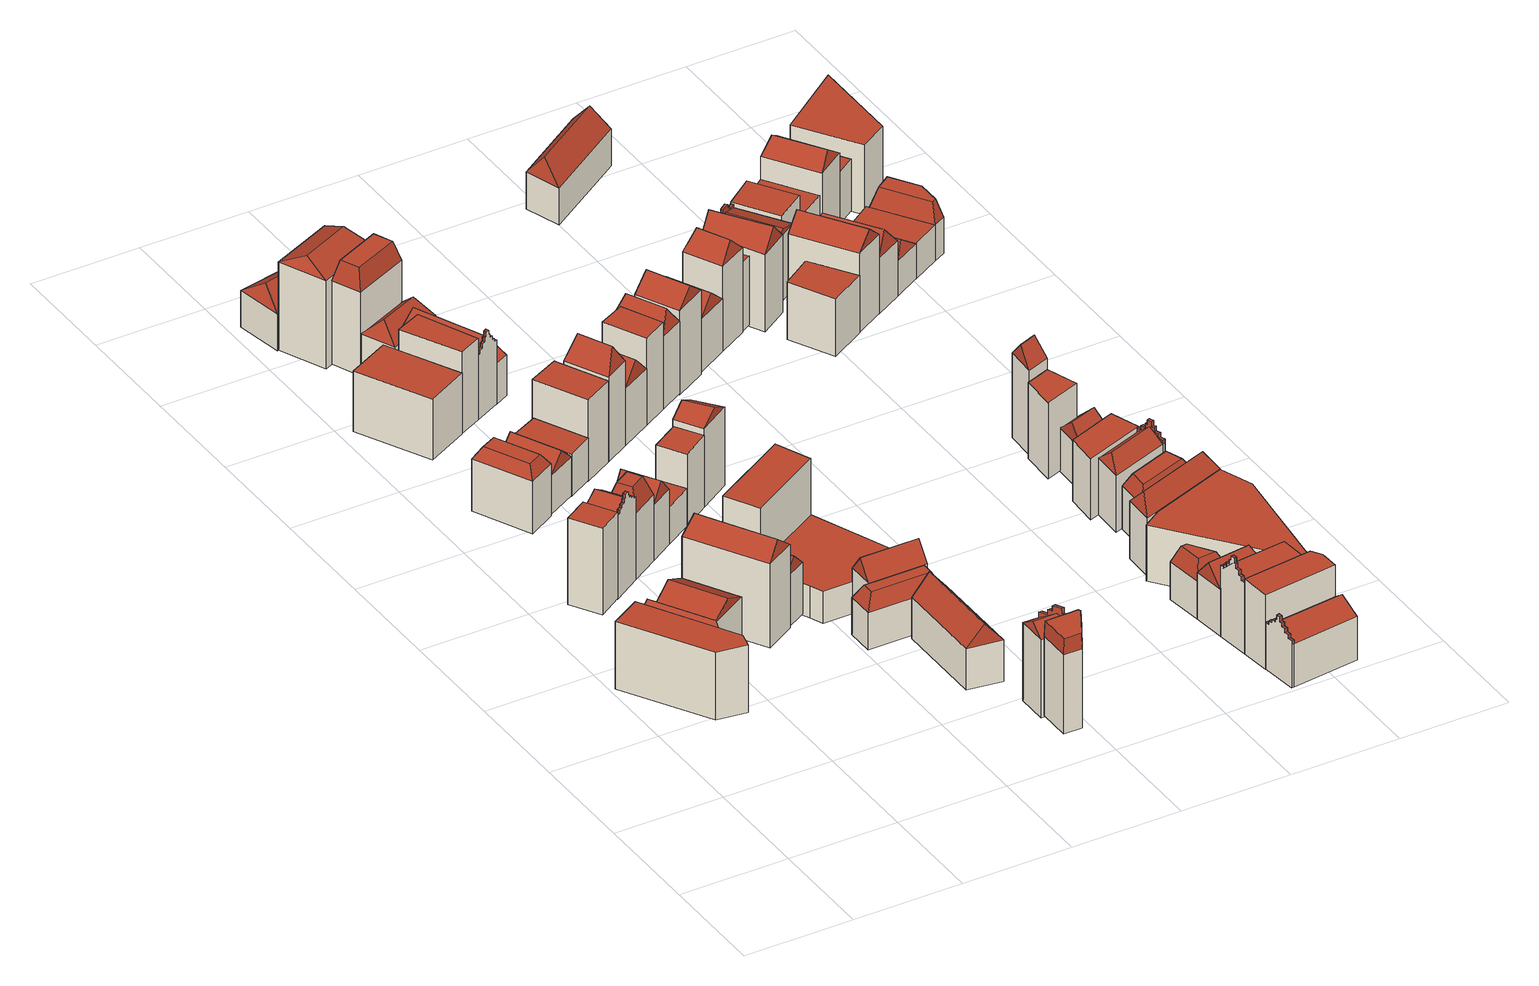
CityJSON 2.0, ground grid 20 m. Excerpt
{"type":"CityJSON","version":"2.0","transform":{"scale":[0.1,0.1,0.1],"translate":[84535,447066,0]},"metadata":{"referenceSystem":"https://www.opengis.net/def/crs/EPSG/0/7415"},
"CityObjects":{
"building1":{"type":"Building","geometry":[{"type":"Solid","lod":"2","boundaries":[[[[0,1,2,3,4]],[[5,6,7,8,9]],[[2,1,9,8]],[[4,3,7,6]],[[1,0,5,9]],[[3,2,8,7]],[[0,4,6,5]]]],"semantics":{"surfaces":[{"type":"GroundSurface"},{"type":"RoofSurface"},{"type":"WallSurface"}],"values":[[0,1,2,2,2,2,2]]}}]},
"building2":{"type":"Building","geometry":[{"type":"Solid","lod":"2","boundaries":[[[[10,11,12,13]],[[13,12,14,15]],[[11,10,16,17]],[[12,11,17,14]],[[10,13,15,16]],[[16,15,18,19]],[[15,14,18]],[[14,17,19,18]],[[17,16,19]]]],"semantics":{"surfaces":[{"type":"GroundSurface"},{"type":"WallSurface"},{"type":"RoofSurface"}],"values":[[0,1,1,1,1,2,2,2,2]]}}]},
"building3":{"type":"Building","geometry":[{"type":"Solid","lod":"2","boundaries":[[[[20,21,22,23]],[[24,25,26,27]],[[22,21,27,26]],[[20,23,25,24]],[[23,22,26,25]],[[21,20,24,27]]]],"semantics":{"surfaces":[{"type":"GroundSurface"},{"type":"RoofSurface"},{"type":"WallSurface"}],"values":[[0,1,2,2,2,2]]}}]},
"building4":{"type":"Building","geometry":[{"type":"Solid","lod":"2","boundaries":[[[[28,29,30,31]],[[30,29,32,33]],[[28,31,34,35]],[[31,30,33,34]],[[29,28,35,32]],[[35,34,36,37]],[[34,33,36]],[[33,32,37,36]],[[32,35,37]]]],"semantics":{"surfaces":[{"type":"GroundSurface"},{"type":"WallSurface"},{"type":"RoofSurface"}],"values":[[0,1,1,1,1,2,2,2,2]]}}]},
"building5":{"type":"Building","geometry":[{"type":"Solid","lod":"2","boundaries":[[[[38,39,40,41]],[[40,39,42,43]],[[38,41,44,45]],[[39,38,45,42]],[[45,44,46,47]],[[43,42,47,46]],[[42,45,47]],[[46,44,48,49,50,51,52,53,54,55,56,57,58,59,60,61,62,63,64,65,43]],[[66,67,68,69,70,71,72,73,74,75,76,77,78,79,80,81,82,83,84,85,86,87]],[[53,52,80,79]],[[61,60,72,71]],[[54,53,79,78]],[[62,61,71,70]],[[40,43,66,87]],[[55,54,78,77]],[[41,40,87,86]],[[48,44,85,84]],[[63,62,70,69]],[[44,41,86,85]],[[56,55,77,76]],[[49,48,84,83]],[[64,63,69,68]],[[57,56,76,75]],[[50,49,83,82]],[[65,64,68,67]],[[58,57,75,74]],[[51,50,82,81]],[[43,65,67,66]],[[59,58,74,73]],[[52,51,81,80]],[[60,59,73,72]]]],"semantics":{"surfaces":[{"type":"GroundSurface"},{"type":"WallSurface"},{"type":"RoofSurface"}],"values":[[0,1,1,1,2,2,2,2,1,2,2,2,2,1,2,0,2,2,1,2,2,2,2,2,2,2,2,2,2,2,2]]}}]},
"building6":{"type":"Building","geometry":[{"type":"Solid","lod":"2","boundaries":[[[[88,89,90,91]],[[90,89,92,93]],[[88,91,94,95]],[[91,90,93,94]],[[89,88,95,92]],[[92,95,96,97]],[[95,94,98,96]],[[94,93,99,98]],[[93,92,97,99]],[[96,98,99,97]]]],"semantics":{"surfaces":[{"type":"GroundSurface"},{"type":"WallSurface"},{"type":"RoofSurface"}],"values":[[0,1,1,1,1,2,2,2,2,2]]}}]},
"building7":{"type":"Building","geometry":[{"type":"Solid","lod":"2","boundaries":[[[[100,101,102,103]],[[103,102,104,105]],[[101,100,106,107]],[[102,101,107,104]],[[100,103,105,106]],[[106,105,108,109]],[[105,104,108]],[[104,107,109,108]],[[107,106,109]]]],"semantics":{"surfaces":[{"type":"GroundSurface"},{"type":"WallSurface"},{"type":"RoofSurface"}],"values":[[0,1,1,1,1,2,2,2,2]]}}]},
"building8":{"type":"Building","geometry":[{"type":"Solid","lod":"2","boundaries":[[[[110,111,112,87]],[[112,111,113,114]],[[110,87,115,116]],[[87,112,114,115]],[[111,110,116,113]],[[113,116,117,118]],[[116,115,119,117]],[[115,114,120,119]],[[114,113,118,120]],[[117,119,120,118]]]],"semantics":{"surfaces":[{"type":"GroundSurface"},{"type":"WallSurface"},{"type":"RoofSurface"}],"values":[[0,1,1,1,1,2,2,2,2,2]]}}]},
"building9":{"type":"Building","geometry":[{"type":"Solid","lod":"2","boundaries":[[[[121,122,123,124]],[[125,126,127,128]],[[123,122,128,127]],[[121,124,126,125]],[[124,123,127,126]],[[122,121,125,128]]]],"semantics":{"surfaces":[{"type":"GroundSurface"},{"type":"RoofSurface"},{"type":"WallSurface"}],"values":[[0,1,2,2,2,2]]}}]},
"building10":{"type":"Building","geometry":[{"type":"Solid","lod":"2","boundaries":[[[[129,130,131,132]],[[131,130,133,134]],[[129,132,135,136]],[[132,131,134,135]],[[130,129,136,133]],[[136,135,137,138]],[[135,134,137]],[[134,133,138,137]],[[133,136,138]]]],"semantics":{"surfaces":[{"type":"GroundSurface"},{"type":"WallSurface"},{"type":"RoofSurface"}],"values":[[0,1,1,1,1,2,2,2,2]]}}]},
"building11":{"type":"Building","geometry":[{"type":"Solid","lod":"2","boundaries":[[[[139,140,141,142]],[[141,140,143,144]],[[139,142,145,146]],[[142,141,144,145]],[[140,139,146,143]],[[146,145,147,148]],[[145,144,147]],[[144,143,148,147]],[[143,146,148]]]],"semantics":{"surfaces":[{"type":"GroundSurface"},{"type":"WallSurface"},{"type":"RoofSurface"}],"values":[[0,1,1,1,1,2,2,2,2]]}}]},
"building12":{"type":"Building","geometry":[{"type":"Solid","lod":"2","boundaries":[[[[149,150,151,112]],[[151,150,152,153]],[[149,112,154,155]],[[112,151,153,154]],[[150,149,155,152]],[[155,154,156,157]],[[154,153,156]],[[153,152,157,156]],[[152,155,157]]]],"semantics":{"surfaces":[{"type":"GroundSurface"},{"type":"WallSurface"},{"type":"RoofSurface"}],"values":[[0,1,1,1,1,2,2,2,2]]}}]},
"building13":{"type":"Building","geometry":[{"type":"Solid","lod":"2","boundaries":[[[[158,159,160,161]],[[162,163,164,165]],[[160,159,165,164]],[[158,161,163,162]],[[161,160,164,163]],[[159,158,162,165]]]],"semantics":{"surfaces":[{"type":"GroundSurface"},{"type":"RoofSurface"},{"type":"WallSurface"}],"values":[[0,1,2,2,2,2]]}}]},
"building14":{"type":"Building","geometry":[{"type":"Solid","lod":"2","boundaries":[[[[166,167,168,151]],[[169,170,171,172]],[[168,167,172,171]],[[166,151,170,169]],[[151,168,171,170]],[[167,166,169,172]]]],"semantics":{"surfaces":[{"type":"GroundSurface"},{"type":"RoofSurface"},{"type":"WallSurface"}],"values":[[0,1,2,2,2,2]]}}]},
"building15":{"type":"Building","geometry":[{"type":"Solid","lod":"2","boundaries":[[[[173,174,175,176]],[[177,178,179,180]],[[175,174,180,179]],[[173,176,178,177]],[[176,175,179,178]],[[174,173,177,180]]]],"semantics":{"surfaces":[{"type":"GroundSurface"},{"type":"RoofSurface"},{"type":"WallSurface"}],"values":[[0,1,2,2,2,2]]}}]},
"building16":{"type":"Building","geometry":[{"type":"Solid","lod":"2","boundaries":[[[[181,182,183,184]],[[183,182,185,186]],[[181,184,187,188]],[[184,183,186,187]],[[188,187,189,190]],[[187,186,189]],[[186,185,190,189]],[[190,185,191,192,193,194,195,196,197,198,199,200,201,202,203,204,188]],[[205,206,207,208,209,210,211,212,213,214,215,216,217,218,219,220,221,222]],[[196,195,215,214]],[[182,181,222,221]],[[204,203,207,206]],[[185,182,221,220]],[[197,196,214,213]],[[188,204,206,205]],[[198,197,213,212]],[[191,185,220,219]],[[199,198,212,211]],[[192,191,219,218]],[[181,188,205,222]],[[200,199,211,210]],[[193,192,218,217]],[[201,200,210,209]],[[194,193,217,216]],[[202,201,209,208]],[[195,194,216,215]],[[203,202,208,207]]]],"semantics":{"surfaces":[{"type":"GroundSurface"},{"type":"WallSurface"},{"type":"RoofSurface"}],"values":[[0,1,1,1,2,2,2,2,1,2,0,2,1,2,2,2,2,2,2,1,2,2,2,2,2,2,2]]}}]},
"building17":{"type":"Building","geometry":[{"type":"Solid","lod":"2","boundaries":[[[[223,224,225,226]],[[225,224,227,228]],[[223,226,229,230]],[[226,225,228,229]],[[224,223,230,227]],[[230,229,231,232]],[[229,228,231]],[[228,227,232,231]],[[227,230,232]]]],"semantics":{"surfaces":[{"type":"GroundSurface"},{"type":"WallSurface"},{"type":"RoofSurface"}],"values":[[0,1,1,1,1,2,2,2,2]]}}]},
"building18":{"type":"Building","geometry":[{"type":"Solid","lod":"2","boundaries":[[[[233,234,235,236]],[[237,238,239,240]],[[235,234,240,239]],[[233,236,238,237]],[[236,235,239,238]],[[234,233,237,240]]]],"semantics":{"surfaces":[{"type":"GroundSurface"},{"type":"RoofSurface"},{"type":"WallSurface"}],"values":[[0,1,2,2,2,2]]}}]},
"building19":{"type":"Building","geometry":[{"type":"Solid","lod":"2","boundaries":[[[[241,242,243,244]],[[245,246,247,248]],[[243,242,248,247]],[[241,244,246,245]],[[244,243,247,246]],[[242,241,245,248]]]],"semantics":{"surfaces":[{"type":"GroundSurface"},{"type":"RoofSurface"},{"type":"WallSurface"}],"values":[[0,1,2,2,2,2]]}}]},
"building20":{"type":"Building","geometry":[{"type":"Solid","lod":"2","boundaries":[[[[249,250,251,252]],[[251,250,253,254]],[[249,252,255,256]],[[250,249,256,253]],[[256,255,257,258]],[[254,253,258,257]],[[253,256,258]],[[257,255,259,260,261,262,263,264,265,266,267,268,269,270,271,272,273,274,275,276,254]],[[277,278,279,280,281,282,283,284,285,286,287,288,289,290,291,292,293,294,295,296,173,297]],[[264,263,291,290]],[[272,271,283,282]],[[265,264,290,289]],[[273,272,282,281]],[[251,254,277,297]],[[266,265,289,288]],[[252,251,297,173]],[[259,255,296,295]],[[274,273,281,280]],[[255,252,173,296]],[[267,266,288,287]],[[260,259,295,294]],[[275,274,280,279]],[[268,267,287,286]],[[261,260,294,293]],[[276,275,279,278]],[[269,268,286,285]],[[262,261,293,292]],[[254,276,278,277]],[[270,269,285,284]],[[263,262,292,291]],[[271,270,284,283]]]],"semantics":{"surfaces":[{"type":"GroundSurface"},{"type":"WallSurface"},{"type":"RoofSurface"}],"values":[[0,1,1,1,2,2,2,2,1,2,2,2,2,1,2,0,2,2,1,2,2,2,2,2,2,2,2,2,2,2,2]]}}]},
"building21":{"type":"Building","geometry":[{"type":"Solid","lod":"2","boundaries":[[[[298,299,300,301,302]],[[300,299,303,304]],[[302,301,305,306]],[[299,298,307,303]],[[301,300,304,305]],[[298,302,306,307]],[[303,307,308,309]],[[307,306,310,308]],[[306,305,311,310]],[[305,304,312,311]],[[304,303,309,312]],[[308,310,311,312,309]]]],"semantics":{"surfaces":[{"type":"GroundSurface"},{"type":"WallSurface"},{"type":"RoofSurface"}],"values":[[0,1,1,1,1,1,2,2,2,2,2,2]]}}]},
"building22":{"type":"Building","geometry":[{"type":"Solid","lod":"2","boundaries":[[[[313,314,315,316]],[[315,314,317,318]],[[313,316,319,320]],[[316,315,318,319]],[[314,313,320,317]],[[317,320,321,322]],[[320,319,323,321]],[[319,318,324,323]],[[318,317,322,324]],[[321,323,324,322]]]],"semantics":{"surfaces":[{"type":"GroundSurface"},{"type":"WallSurface"},{"type":"RoofSurface"}],"values":[[0,1,1,1,1,2,2,2,2,2]]}}]},
"building23":{"type":"Building","geometry":[{"type":"Solid","lod":"2","boundaries":[[[[325,326,327,328]],[[327,326,329,330]],[[325,328,331,332]],[[328,327,330,331]],[[326,325,332,329]],[[332,331,333]],[[331,330,334,333]],[[330,329,334]],[[329,332,333,334]]]],"semantics":{"surfaces":[{"type":"GroundSurface"},{"type":"WallSurface"},{"type":"RoofSurface"}],"values":[[0,1,1,1,1,2,2,2,2]]}}]},
"building24":{"type":"Building","geometry":[{"type":"Solid","lod":"2","boundaries":[[[[335,336,337,338]],[[337,336,339,340]],[[335,338,341,342]],[[338,337,340,341]],[[336,335,342,339]],[[339,342,343,344]],[[342,341,345,343]],[[341,340,346,345]],[[340,339,344,346]],[[343,345,346,344]]]],"semantics":{"surfaces":[{"type":"GroundSurface"},{"type":"WallSurface"},{"type":"RoofSurface"}],"values":[[0,1,1,1,1,2,2,2,2,2]]}}]},
"building25":{"type":"Building","geometry":[{"type":"Solid","lod":"2","boundaries":[[[[347,348,349,350]],[[351,352,353,354]],[[349,348,354,353]],[[347,350,352,351]],[[350,349,353,352]],[[348,347,351,354]]]],"semantics":{"surfaces":[{"type":"GroundSurface"},{"type":"RoofSurface"},{"type":"WallSurface"}],"values":[[0,1,2,2,2,2]]}}]},
"building26":{"type":"Building","geometry":[{"type":"Solid","lod":"2","boundaries":[[[[355,356,357,358]],[[357,356,359,360]],[[355,358,361,362]],[[358,357,360,361]],[[356,355,362,359]],[[362,361,363,364]],[[361,360,363]],[[360,359,364,363]],[[359,362,364]]]],"semantics":{"surfaces":[{"type":"GroundSurface"},{"type":"WallSurface"},{"type":"RoofSurface"}],"values":[[0,1,1,1,1,2,2,2,2]]}}]},
"building27":{"type":"Building","geometry":[{"type":"Solid","lod":"2","boundaries":[[[[365,366,367,368]],[[367,366,369,370]],[[365,368,371,372]],[[366,365,372,369]],[[372,371,373,374]],[[370,369,374,373]],[[369,372,374]],[[373,371,375,376,377,378,379,380,381,382,383,384,370]],[[385,386,387,388,389,390,391,392,393,394,395,396,397,398]],[[380,379,391,390]],[[381,380,390,389]],[[367,370,385,398]],[[382,381,389,388]],[[368,367,398,397]],[[375,371,396,395]],[[371,368,397,396]],[[383,382,388,387]],[[376,375,395,394]],[[384,383,387,386]],[[377,376,394,393]],[[370,384,386,385]],[[378,377,393,392]],[[379,378,392,391]]]],"semantics":{"surfaces":[{"type":"GroundSurface"},{"type":"WallSurface"},{"type":"RoofSurface"}],"values":[[0,1,1,1,2,2,2,2,1,2,2,1,2,0,2,1,2,2,2,2,2,2,2]]}}]},
"building28":{"type":"Building","geometry":[{"type":"Solid","lod":"2","boundaries":[[[[399,400,401,402,403,404]],[[405,406,407,408,409,410]],[[401,400,410,409]],[[403,402,408,407]],[[399,404,406,405]],[[402,401,409,408]],[[404,403,407,406]],[[400,399,405,410]]]],"semantics":{"surfaces":[{"type":"GroundSurface"},{"type":"RoofSurface"},{"type":"WallSurface"}],"values":[[0,1,2,2,2,2,2,2]]}}]},
"building29":{"type":"Building","geometry":[{"type":"Solid","lod":"2","boundaries":[[[[411,412,401,413]],[[413,401,414,415]],[[412,411,416,417]],[[401,412,417,414]],[[411,413,415,416]],[[416,415,418,419]],[[415,414,418]],[[414,417,419,418]],[[417,416,419]]]],"semantics":{"surfaces":[{"type":"GroundSurface"},{"type":"WallSurface"},{"type":"RoofSurface"}],"values":[[0,1,1,1,1,2,2,2,2]]}}]},
"building30":{"type":"Building","geometry":[{"type":"Solid","lod":"2","boundaries":[[[[420,421,422,423,424]],[[425,426,427,428,429]],[[423,422,428,427]],[[420,424,426,425]],[[422,421,429,428]],[[424,423,427,426]],[[421,420,425,429]]]],"semantics":{"surfaces":[{"type":"GroundSurface"},{"type":"RoofSurface"},{"type":"WallSurface"}],"values":[[0,1,2,2,2,2,2]]}}]},
"building31":{"type":"Building","geometry":[{"type":"Solid","lod":"2","boundaries":[[[[430,431,432,243]],[[432,431,433,434]],[[430,243,435,436]],[[243,432,434,435]],[[431,430,436,433]],[[436,435,437,438]],[[435,434,437]],[[434,433,438,437]],[[433,436,438]]]],"semantics":{"surfaces":[{"type":"GroundSurface"},{"type":"WallSurface"},{"type":"RoofSurface"}],"values":[[0,1,1,1,1,2,2,2,2]]}}]},
"building32":{"type":"Building","geometry":[{"type":"Solid","lod":"2","boundaries":[[[[349,439,440,441]],[[440,439,442,443]],[[349,441,444,445]],[[441,440,443,444]],[[439,349,445,442]],[[445,444,446]],[[444,443,447,446]],[[443,442,447]],[[442,445,446,447]]]],"semantics":{"surfaces":[{"type":"GroundSurface"},{"type":"WallSurface"},{"type":"RoofSurface"}],"values":[[0,1,1,1,1,2,2,2,2]]}}]},
"building33":{"type":"Building","geometry":[{"type":"Solid","lod":"2","boundaries":[[[[448,449,450,432]],[[450,449,451,452]],[[448,432,453,454]],[[432,450,452,453]],[[449,448,454,451]],[[454,453,455,456]],[[453,452,455]],[[452,451,456,455]],[[451,454,456]]]],"semantics":{"surfaces":[{"type":"GroundSurface"},{"type":"WallSurface"},{"type":"RoofSurface"}],"values":[[0,1,1,1,1,2,2,2,2]]}}]},
"building34":{"type":"Building","geometry":[{"type":"Solid","lod":"2","boundaries":[[[[457,458,459,450]],[[460,461,462,463]],[[459,458,463,462]],[[457,450,461,460]],[[450,459,462,461]],[[458,457,460,463]]]],"semantics":{"surfaces":[{"type":"GroundSurface"},{"type":"RoofSurface"},{"type":"WallSurface"}],"values":[[0,1,2,2,2,2]]}}]},
"building35":{"type":"Building","geometry":[{"type":"Solid","lod":"2","boundaries":[[[[464,465,466,459]],[[466,465,467,468]],[[464,459,469,470]],[[459,466,468,469]],[[465,464,470,467]],[[470,469,471,472]],[[469,468,471]],[[468,467,472,471]],[[467,470,472]]]],"semantics":{"surfaces":[{"type":"GroundSurface"},{"type":"WallSurface"},{"type":"RoofSurface"}],"values":[[0,1,1,1,1,2,2,2,2]]}}]},
"building36":{"type":"Building","geometry":[{"type":"Solid","lod":"2","boundaries":[[[[473,474,475,476]],[[475,474,477,478]],[[473,476,479,480]],[[476,475,478,479]],[[474,473,480,477]],[[480,479,481,482]],[[479,478,481]],[[478,477,482,481]],[[477,480,482]]]],"semantics":{"surfaces":[{"type":"GroundSurface"},{"type":"WallSurface"},{"type":"RoofSurface"}],"values":[[0,1,1,1,1,2,2,2,2]]}}]},
"building37":{"type":"Building","geometry":[{"type":"Solid","lod":"2","boundaries":[[[[483,484,485,486]],[[485,484,487,488]],[[483,486,489,490]],[[486,485,488,489]],[[484,483,490,487]],[[490,489,491,492]],[[489,488,491]],[[488,487,492,491]],[[487,490,492]]]],"semantics":{"surfaces":[{"type":"GroundSurface"},{"type":"WallSurface"},{"type":"RoofSurface"}],"values":[[0,1,1,1,1,2,2,2,2]]}}]},
"building38":{"type":"Building","geometry":[{"type":"Solid","lod":"2","boundaries":[[[[493,494,495,496]],[[495,494,497,498]],[[493,496,499,500]],[[496,495,498,499]],[[500,499,501,502]],[[499,498,501]],[[498,497,502,501]],[[502,497,503,504,505,506,507,508,509,510,511,512,513,514,515,516,517,518,519,520,500]],[[521,522,523,524,525,526,527,528,529,530,531,532,533,534,535,536,537,538,539,540,541,542]],[[508,507,535,534]],[[494,493,542,541]],[[516,515,527,526]],[[497,494,541,540]],[[509,508,534,533]],[[517,516,526,525]],[[510,509,533,532]],[[503,497,540,539]],[[518,517,525,524]],[[511,510,532,531]],[[504,503,539,538]],[[519,518,524,523]],[[493,500,521,542]],[[512,511,531,530]],[[505,504,538,537]],[[520,519,523,522]],[[513,512,530,529]],[[506,505,537,536]],[[500,520,522,521]],[[514,513,529,528]],[[507,506,536,535]],[[515,514,528,527]]]],"semantics":{"surfaces":[{"type":"GroundSurface"},{"type":"WallSurface"},{"type":"RoofSurface"}],"values":[[0,1,1,1,2,2,2,2,1,2,0,2,1,2,2,2,2,2,2,2,2,1,2,2,2,2,2,2,2,2,2]]}}]},
"building39":{"type":"Building","geometry":[{"type":"Solid","lod":"2","boundaries":[[[[543,544,545,546]],[[545,544,547,548]],[[543,546,549,550]],[[546,545,548,549]],[[544,543,550,547]],[[547,550,551,552]],[[550,549,553,551]],[[549,548,554,553]],[[548,547,552,554]],[[551,553,554,552]]]],"semantics":{"surfaces":[{"type":"GroundSurface"},{"type":"WallSurface"},{"type":"RoofSurface"}],"values":[[0,1,1,1,1,2,2,2,2,2]]}}]},
"building40":{"type":"Building","geometry":[{"type":"Solid","lod":"2","boundaries":[[[[555,556,557,558,559]],[[560,561,562,563,564]],[[558,557,563,562]],[[555,559,561,560]],[[557,556,564,563]],[[559,558,562,561]],[[556,555,560,564]]]],"semantics":{"surfaces":[{"type":"GroundSurface"},{"type":"RoofSurface"},{"type":"WallSurface"}],"values":[[0,1,2,2,2,2,2]]}}]},
"building41":{"type":"Building","geometry":[{"type":"Solid","lod":"2","boundaries":[[[[565,543,566,567]],[[566,543,568,569]],[[565,567,570,571]],[[567,566,569,570]],[[543,565,571,568]],[[571,570,572,573]],[[570,569,572]],[[569,568,573,572]],[[568,571,573]]]],"semantics":{"surfaces":[{"type":"GroundSurface"},{"type":"WallSurface"},{"type":"RoofSurface"}],"values":[[0,1,1,1,1,2,2,2,2]]}}]},
"building42":{"type":"Building","geometry":[{"type":"Solid","lod":"2","boundaries":[[[[574,575,576,577]],[[576,575,578,579]],[[574,577,580,581]],[[577,576,579,580]],[[581,580,582,583]],[[580,579,582]],[[579,578,583,582]],[[583,578,584,585,586,587,588,589,590,591,592,593,594,595,596,597,598,599,600,601,581]],[[602,603,604,605,606,607,608,609,610,611,612,613,614,615,616,617,618,619,620,621,565,556]],[[589,588,616,615]],[[575,574,556,565]],[[597,596,608,607]],[[578,575,565,621]],[[590,589,615,614]],[[598,597,607,606]],[[591,590,614,613]],[[584,578,621,620]],[[599,598,606,605]],[[592,591,613,612]],[[585,584,620,619]],[[600,599,605,604]],[[574,581,602,556]],[[593,592,612,611]],[[586,585,619,618]],[[601,600,604,603]],[[594,593,611,610]],[[587,586,618,617]],[[581,601,603,602]],[[595,594,610,609]],[[588,587,617,616]],[[596,595,609,608]]]],"semantics":{"surfaces":[{"type":"GroundSurface"},{"type":"WallSurface"},{"type":"RoofSurface"}],"values":[[0,1,1,1,2,2,2,2,1,2,0,2,1,2,2,2,2,2,2,2,2,1,2,2,2,2,2,2,2,2,2]]}}]},
"building43":{"type":"Building","geometry":[{"type":"Solid","lod":"2","boundaries":[[[[622,623,624,485]],[[624,623,625,626]],[[622,485,627,628]],[[485,624,626,627]],[[623,622,628,625]],[[628,627,629,630]],[[627,626,629]],[[626,625,630,629]],[[625,628,630]]]],"semantics":{"surfaces":[{"type":"GroundSurface"},{"type":"WallSurface"},{"type":"RoofSurface"}],"values":[[0,1,1,1,1,2,2,2,2]]}}]},
"building44":{"type":"Building","geometry":[{"type":"Solid","lod":"2","boundaries":[[[[631,632,633,634,635]],[[636,637,638,639,640]],[[634,633,639,638]],[[631,635,637,636]],[[633,632,640,639]],[[635,634,638,637]],[[632,631,636,640]]]],"semantics":{"surfaces":[{"type":"GroundSurface"},{"type":"RoofSurface"},{"type":"WallSurface"}],"values":[[0,1,2,2,2,2,2]]}}]},
"building45":{"type":"Building","geometry":[{"type":"Solid","lod":"2","boundaries":[[[[641,642,643,644]],[[645,646,647,648]],[[643,642,648,647]],[[641,644,646,645]],[[644,643,647,646]],[[642,641,645,648]]]],"semantics":{"surfaces":[{"type":"GroundSurface"},{"type":"RoofSurface"},{"type":"WallSurface"}],"values":[[0,1,2,2,2,2]]}}]},
"building46":{"type":"Building","geometry":[{"type":"Solid","lod":"2","boundaries":[[[[649,650,651,652]],[[651,650,653,654]],[[649,652,655,656]],[[652,651,654,655]],[[650,649,656,653]],[[656,655,657,658]],[[655,654,657]],[[654,653,658,657]],[[653,656,658]]]],"semantics":{"surfaces":[{"type":"GroundSurface"},{"type":"WallSurface"},{"type":"RoofSurface"}],"values":[[0,1,1,1,1,2,2,2,2]]}}]},
"building47":{"type":"Building","geometry":[{"type":"Solid","lod":"2","boundaries":[[[[659,660,661,662]],[[661,660,663,664]],[[659,662,665,666]],[[662,661,664,665]],[[660,659,666,663]],[[666,665,667]],[[665,664,668,667]],[[664,663,668]],[[663,666,667,668]]]],"semantics":{"surfaces":[{"type":"GroundSurface"},{"type":"WallSurface"},{"type":"RoofSurface"}],"values":[[0,1,1,1,1,2,2,2,2]]}}]},
"building48":{"type":"Building","geometry":[{"type":"Solid","lod":"2","boundaries":[[[[669,670,671,672]],[[673,674,675,676]],[[671,670,676,675]],[[669,672,674,673]],[[672,671,675,674]],[[670,669,673,676]]]],"semantics":{"surfaces":[{"type":"GroundSurface"},{"type":"RoofSurface"},{"type":"WallSurface"}],"values":[[0,1,2,2,2,2]]}}]},
"building49":{"type":"Building","geometry":[{"type":"Solid","lod":"2","boundaries":[[[[677,678,679,680]],[[679,678,681,682]],[[677,680,683,684]],[[680,679,682,683]],[[678,677,684,681]],[[681,684,685,686]],[[684,683,687,685]],[[683,682,688,687]],[[682,681,686,688]],[[685,687,688,686]]]],"semantics":{"surfaces":[{"type":"GroundSurface"},{"type":"WallSurface"},{"type":"RoofSurface"}],"values":[[0,1,1,1,1,2,2,2,2,2]]}}]},
"building50":{"type":"Building","geometry":[{"type":"Solid","lod":"2","boundaries":[[[[689,690,691,692]],[[691,690,693,694]],[[689,692,695,696]],[[692,691,694,695]],[[696,695,697,698]],[[695,694,697]],[[694,693,698,697]],[[698,693,699,700,701,702,703,704,705,706,707,708,709,710,711,712,696]],[[713,676,714,715,716,717,718,719,720,721,722,723,724,725,726,727,728,729]],[[704,703,722,721]],[[690,689,729,728]],[[712,711,714,676]],[[693,690,728,727]],[[705,704,721,720]],[[696,712,676,713]],[[706,705,720,719]],[[699,693,727,726]],[[707,706,719,718]],[[700,699,726,725]],[[689,696,713,729]],[[708,707,718,717]],[[701,700,725,724]],[[709,708,717,716]],[[702,701,724,723]],[[710,709,716,715]],[[703,702,723,722]],[[711,710,715,714]]]],"semantics":{"surfaces":[{"type":"GroundSurface"},{"type":"WallSurface"},{"type":"RoofSurface"}],"values":[[0,1,1,1,2,2,2,2,1,2,0,2,1,2,2,2,2,2,2,1,2,2,2,2,2,2,2]]}}]},
"building51":{"type":"Building","geometry":[{"type":"Solid","lod":"2","boundaries":[[[[730,731,732,733]],[[734,735,736,737]],[[732,731,737,736]],[[730,733,735,734]],[[733,732,736,735]],[[731,730,734,737]]]],"semantics":{"surfaces":[{"type":"GroundSurface"},{"type":"RoofSurface"},{"type":"WallSurface"}],"values":[[0,1,2,2,2,2]]}}]},
"building52":{"type":"Building","geometry":[{"type":"Solid","lod":"2","boundaries":[[[[738,739,740,741]],[[742,743,744,745]],[[741,740,744,743]],[[739,738,742,745]],[[740,739,745,744]],[[738,741,743,742]]]],"semantics":{"surfaces":[{"type":"GroundSurface"},{"type":"RoofSurface"},{"type":"WallSurface"}],"values":[[0,1,2,2,2,2]]}}]},
"building53":{"type":"Building","geometry":[{"type":"Solid","lod":"2","boundaries":[[[[746,747,748,749]],[[750,751,752,753]],[[748,747,753,752]],[[746,749,751,750]],[[749,748,752,751]],[[747,746,750,753]]]],"semantics":{"surfaces":[{"type":"GroundSurface"},{"type":"RoofSurface"},{"type":"WallSurface"}],"values":[[0,1,2,2,2,2]]}}]},
"building54":{"type":"Building","geometry":[{"type":"Solid","lod":"2","boundaries":[[[[754,755,756,757]],[[757,756,758,759]],[[755,754,760,761]],[[756,755,761,758]],[[754,757,759,760]],[[760,759,762,763]],[[759,758,762]],[[758,761,763,762]],[[761,760,763]]]],"semantics":{"surfaces":[{"type":"GroundSurface"},{"type":"WallSurface"},{"type":"RoofSurface"}],"values":[[0,1,1,1,1,2,2,2,2]]}}]},
"building55":{"type":"Building","geometry":[{"type":"Solid","lod":"2","boundaries":[[[[764,765,766,767]],[[766,765,768,769]],[[764,767,770,771]],[[767,766,769,770]],[[765,764,771,768]],[[771,770,772,773]],[[770,769,772]],[[769,768,773,772]],[[768,771,773]]]],"semantics":{"surfaces":[{"type":"GroundSurface"},{"type":"WallSurface"},{"type":"RoofSurface"}],"values":[[0,1,1,1,1,2,2,2,2]]}}]},
"building56":{"type":"Building","geometry":[{"type":"Solid","lod":"2","boundaries":[[[[774,775,776,777]],[[776,775,778,779]],[[774,777,780,781]],[[775,774,781,778]],[[781,780,782,783]],[[779,778,783,782]],[[778,781,783]],[[782,780,784,785,786,787,788,789,790,791,792,793,779]],[[794,795,796,797,798,799,800,801,802,803,804,805,806,661]],[[789,788,800,799]],[[790,789,799,798]],[[776,779,794,661]],[[791,790,798,797]],[[777,776,661,806]],[[784,780,805,804]],[[780,777,806,805]],[[792,791,797,796]],[[785,784,804,803]],[[793,792,796,795]],[[786,785,803,802]],[[779,793,795,794]],[[787,786,802,801]],[[788,787,801,800]]]],"semantics":{"surfaces":[{"type":"GroundSurface"},{"type":"WallSurface"},{"type":"RoofSurface"}],"values":[[0,1,1,1,2,2,2,2,1,2,2,1,2,0,2,1,2,2,2,2,2,2,2]]}}]},
"building57":{"type":"Building","geometry":[{"type":"Solid","lod":"2","boundaries":[[[[807,808,809,810]],[[809,808,811,812]],[[807,810,813,814]],[[810,809,812,813]],[[808,807,814,811]],[[814,813,815,816]],[[813,812,815]],[[812,811,816,815]],[[811,814,816]]]],"semantics":{"surfaces":[{"type":"GroundSurface"},{"type":"WallSurface"},{"type":"RoofSurface"}],"values":[[0,1,1,1,1,2,2,2,2]]}}]},
"building58":{"type":"Building","geometry":[{"type":"Solid","lod":"2","boundaries":[[[[817,818,819,820]],[[819,818,821,822]],[[817,820,823,824]],[[820,819,822,823]],[[818,817,824,821]],[[824,823,825,826]],[[823,822,825]],[[822,821,826,825]],[[821,824,826]]]],"semantics":{"surfaces":[{"type":"GroundSurface"},{"type":"WallSurface"},{"type":"RoofSurface"}],"values":[[0,1,1,1,1,2,2,2,2]]}}]},
"building59":{"type":"Building","geometry":[{"type":"Solid","lod":"2","boundaries":[[[[827,828,806,829]],[[830,831,832,833]],[[806,828,833,832]],[[827,829,831,830]],[[829,806,832,831]],[[828,827,830,833]]]],"semantics":{"surfaces":[{"type":"GroundSurface"},{"type":"RoofSurface"},{"type":"WallSurface"}],"values":[[0,1,2,2,2,2]]}}]},
"building60":{"type":"Building","geometry":[{"type":"Solid","lod":"2","boundaries":[[[[834,835,836,837]],[[836,835,838,839]],[[834,837,840,841]],[[837,836,839,840]],[[835,834,841,838]],[[841,840,842,843]],[[840,839,842]],[[839,838,843,842]],[[838,841,843]]]],"semantics":{"surfaces":[{"type":"GroundSurface"},{"type":"WallSurface"},{"type":"RoofSurface"}],"values":[[0,1,1,1,1,2,2,2,2]]}}]},
"building61":{"type":"Building","geometry":[{"type":"Solid","lod":"2","boundaries":[[[[844,845,829,846]],[[847,848,849,850]],[[829,845,850,849]],[[844,846,848,847]],[[846,829,849,848]],[[845,844,847,850]]]],"semantics":{"surfaces":[{"type":"GroundSurface"},{"type":"RoofSurface"},{"type":"WallSurface"}],"values":[[0,1,2,2,2,2]]}}]},
"building62":{"type":"Building","geometry":[{"type":"Solid","lod":"2","boundaries":[[[[851,852,853,836]],[[853,852,854,855]],[[851,836,856,857]],[[836,853,855,856]],[[852,851,857,854]],[[857,856,858,859]],[[856,855,858]],[[855,854,859,858]],[[854,857,859]]]],"semantics":{"surfaces":[{"type":"GroundSurface"},{"type":"WallSurface"},{"type":"RoofSurface"}],"values":[[0,1,1,1,1,2,2,2,2]]}}]},
"building63":{"type":"Building","geometry":[{"type":"Solid","lod":"2","boundaries":[[[[860,861,846,862]],[[846,861,863,864]],[[860,862,865,866]],[[862,846,864,865]],[[861,860,866,863]],[[866,865,867,868]],[[865,864,867]],[[864,863,868,867]],[[863,866,868]]]],"semantics":{"surfaces":[{"type":"GroundSurface"},{"type":"WallSurface"},{"type":"RoofSurface"}],"values":[[0,1,1,1,1,2,2,2,2]]}}]},
"building64":{"type":"Building","geometry":[{"type":"Solid","lod":"2","boundaries":[[[[869,870,871,872]],[[873,874,875,876]],[[871,870,876,875]],[[869,872,874,873]],[[872,871,875,874]],[[870,869,873,876]]]],"semantics":{"surfaces":[{"type":"GroundSurface"},{"type":"RoofSurface"},{"type":"WallSurface"}],"values":[[0,1,2,2,2,2]]}}]},
"building65":{"type":"Building","geometry":[{"type":"Solid","lod":"2","boundaries":[[[[877,878,862,879]],[[880,881,882,883]],[[862,878,883,882]],[[877,879,881,880]],[[879,862,882,881]],[[878,877,880,883]]]],"semantics":{"surfaces":[{"type":"GroundSurface"},{"type":"RoofSurface"},{"type":"WallSurface"}],"values":[[0,1,2,2,2,2]]}}]},
"building66":{"type":"Building","geometry":[{"type":"Solid","lod":"2","boundaries":[[[[884,885,886,887,871]],[[887,886,888,889]],[[884,871,875,890]],[[886,885,891,888]],[[871,887,889,875]],[[885,884,890,891]],[[891,890,892,893]],[[890,875,894,892]],[[875,889,895,894]],[[889,888,896,895]],[[888,891,893,896]],[[892,894,895,896,893]]]],"semantics":{"surfaces":[{"type":"GroundSurface"},{"type":"WallSurface"},{"type":"RoofSurface"}],"values":[[0,1,1,1,1,1,2,2,2,2,2,2]]}}]},
"building67":{"type":"Building","geometry":[{"type":"Solid","lod":"2","boundaries":[[[[897,898,899,900]],[[901,902,903,904]],[[899,898,904,903]],[[897,900,902,901]],[[900,899,903,902]],[[898,897,901,904]]]],"semantics":{"surfaces":[{"type":"GroundSurface"},{"type":"RoofSurface"},{"type":"WallSurface"}],"values":[[0,1,2,2,2,2]]}}]}
},
"vertices":[
[6,543,7],[62,575,7],[159,407,7],[152,379,7],[97,387,7],[6,543,135],[97,387,135],[152,379,135],[159,407,135],[62,575,135],
[62,575,9],[114,605,9],[166,515,9],[145,431,9],[166,515,92],[145,431,92],[62,575,92],[114,605,92],[152,479,124],[90,586,124],
[61,782,10],[105,809,10],[137,756,10],[93,729,10],[61,782,174],[93,729,174],[137,756,174],[105,809,174],
[246,557,8],[168,512,8],[114,605,8],[192,651,8],[168,512,91],[114,605,91],[192,651,91],[246,557,91],[153,628,115],[207,534,115],
[106,807,9],[158,839,9],[187,792,9],[135,760,9],[158,839,161],[187,792,161],[135,760,161],[106,807,161],[161,776,182],[133,821,182],[135,760,167],[141,764,167],[141,764,173],[148,768,173],[148,768,178],[154,772,178],[154,772,184],[157,774,184],[157,774,192],[164,778,192],[164,778,184],[167,780,184],[167,780,178],[174,784,178],[174,784,173],[180,788,173],[180,788,167],[187,792,167],[189,788,161],[189,788,167],[183,784,167],[183,784,173],[176,780,173],[176,780,178],[170,776,178],[170,776,184],[167,774,184],[167,774,192],[160,770,192],[160,770,184],[157,768,184],[157,768,178],[150,764,178],[150,764,173],[144,760,173],[144,760,167],[137,756,167],[137,756,161],[137,756,9],[189,788,9],
[67,1088,8],[118,1113,8],[167,1012,8],[117,984,8],[118,1113,107],[167,1012,107],[117,984,107],[67,1088,107],[84,1082,128],[112,1096,128],[123,1002,128],[150,1017,128],
[327,545,11],[272,513,11],[192,651,11],[248,683,11],[192,651,170],[248,683,170],[327,545,170],[272,513,170],[222,663,197],[297,533,197],
[161,835,9],[213,866,9],[241,820,9],[213,866,134],[241,820,134],[189,788,134],[161,835,134],[179,830,173],[209,849,173],[194,806,173],[223,824,173],
[21,1376,8],[99,1415,8],[165,1283,8],[87,1243,8],[21,1376,123],[87,1243,123],[165,1283,123],[99,1415,123],
[124,1100,11],[181,1128,11],[222,1042,11],[167,1012,11],[181,1128,84],[222,1042,84],[167,1012,84],[124,1100,84],[195,1027,114],[153,1114,114],
[369,577,5],[324,551,5],[248,683,5],[293,709,5],[324,551,103],[248,683,103],[293,709,103],[369,577,103],[270,696,130],[346,564,130],
[204,882,9],[247,908,9],[285,847,9],[247,908,114],[285,847,114],[241,820,114],[204,882,114],[263,834,145],[225,895,145],
[176,1138,9],[223,1160,9],[268,1068,9],[222,1042,9],[176,1138,89],[222,1042,89],[268,1068,89],[223,1160,89],
[249,905,9],[300,936,9],[336,878,9],[249,905,80],[285,847,80],[336,878,80],[300,936,80],
[206,1303,9],[165,1283,9],[112,1389,9],[159,1410,9],[206,1303,163],[159,1410,163],[112,1389,163],[165,1283,163],
[122,1744,5],[148,1685,5],[37,1636,5],[21,1724,5],[148,1685,74],[37,1636,74],[21,1724,74],[122,1744,74],[44,1685,103],[135,1714,96],[148,1685,82],[144,1695,82],[144,1695,90],[139,1704,90],[139,1704,98],[137,1709,98],[137,1709,107],[133,1719,107],[133,1719,98],[131,1724,98],[131,1724,90],[126,1734,90],[126,1734,82],[122,1744,82],[127,1745,74],[127,1745,82],[131,1735,82],[131,1735,90],[135,1725,90],[135,1725,98],[138,1721,98],[138,1721,107],[142,1711,107],[142,1711,98],[144,1706,98],[144,1706,90],[148,1697,90],[148,1697,82],[153,1687,82],[153,1687,74],[153,1687,5],[127,1745,5],
[76,1552,6],[38,1636,6],[153,1687,6],[190,1603,6],[38,1636,173],[153,1687,173],[190,1603,173],[76,1552,173],[160,1640,196],[69,1599,196],
[339,656,6],[305,716,6],[451,800,6],[478,736,6],[339,656,170],[478,736,170],[451,800,170],[305,716,170],
[222,1163,7],[278,1190,7],[323,1098,7],[268,1068,7],[222,1163,161],[268,1068,161],[323,1098,161],[278,1190,161],
[146,1440,9],[194,1462,9],[252,1331,9],[204,1308,9],[194,1462,122],[252,1331,122],[204,1308,122],[146,1440,122],[228,1320,151],[172,1446,151],[204,1308,130],[210,1311,130],[210,1311,137],[216,1314,137],[216,1314,145],[222,1317,145],[222,1317,153],[225,1318,153],[225,1318,162],[231,1321,162],[231,1321,153],[234,1323,153],[234,1323,145],[240,1325,145],[240,1325,137],[246,1328,137],[246,1328,130],[252,1331,130],[254,1327,122],[254,1327,130],[248,1324,130],[248,1324,137],[242,1321,137],[242,1321,145],[236,1318,145],[236,1318,153],[233,1316,153],[233,1316,162],[227,1313,162],[227,1313,153],[224,1312,153],[224,1312,145],[218,1309,145],[218,1309,137],[212,1306,137],[212,1306,130],[206,1303,130],[206,1303,122],[254,1327,9],
[550,76,5],[550,137,5],[613,137,5],[616,132,5],[583,76,5],[550,137,155],[613,137,155],[616,132,155],[583,76,155],[550,76,155],[551,77,185],[551,136,185],[583,77,185],[614,132,185],[612,136,185],
[407,439,4],[407,489,4],[545,489,4],[545,439,4],[407,489,74],[545,489,74],[545,439,74],[407,439,74],[421,453,101],[421,475,101],[531,453,101],[531,475,101],
[482,263,4],[482,431,4],[545,431,4],[545,254,4],[482,431,82],[545,431,82],[545,254,82],[482,263,82],[514,259,120],[514,431,120],
[112,1506,7],[89,1558,7],[190,1603,7],[213,1551,7],[89,1558,165],[190,1603,165],[213,1551,165],[112,1506,165],[117,1519,203],[102,1553,203],[200,1556,203],[185,1590,203],
[307,925,8],[358,956,8],[387,910,8],[336,878,8],[307,925,145],[336,878,145],[387,910,145],[358,956,145],
[139,1446,9],[112,1506,9],[213,1551,9],[240,1491,9],[112,1506,86],[213,1551,86],[240,1491,86],[139,1446,86],[212,1514,118],[140,1482,118],
[545,137,2],[545,194,2],[574,194,2],[607,137,2],[545,194,150],[574,194,150],[607,137,150],[545,137,150],[590,166,168],[547,166,168],[607,137,160],[599,152,160],[599,152,170],[595,159,170],[595,159,180],[586,173,180],[586,173,170],[582,180,170],[582,180,160],[574,194,160],[580,194,150],[580,194,160],[588,180,160],[588,180,170],[592,173,170],[592,173,180],[600,159,180],[600,159,170],[604,152,170],[604,152,160],[613,137,160],[613,137,150],[613,137,2],[580,194,2],
[478,736,3],[545,571,3],[545,540,3],[385,540,3],[375,564,3],[332,652,3],[478,736,64],[332,652,64],[375,564,64],[385,540,64],[545,540,64],[545,571,64],
[438,489,3],[438,540,3],[545,489,3],[545,540,90],[545,489,90],[438,489,90],[438,540,90],[545,515,124],[438,515,124],
[191,1468,8],[240,1490,8],[280,1401,8],[280,1340,8],[254,1327,8],[191,1468,85],[254,1327,85],[280,1340,85],[280,1401,85],[240,1490,85],
[286,1174,7],[334,1197,7],[369,1124,7],[334,1197,168],[369,1124,168],[323,1098,168],[286,1174,168],[342,1119,208],[314,1178,208],
[357,958,8],[411,991,8],[446,947,8],[357,958,157],[411,991,157],[446,947,157],[387,910,157],[416,928,177],[384,975,175],
[329,1208,7],[388,1237,7],[427,1156,7],[388,1237,115],[427,1156,115],[369,1124,115],[329,1208,115],[398,1140,151],[358,1223,151],
[391,1232,7],[438,1255,7],[473,1182,7],[391,1232,172],[427,1156,172],[473,1182,172],[438,1255,172],
[431,1270,7],[477,1292,7],[518,1207,7],[477,1292,144],[518,1207,144],[473,1182,144],[431,1270,144],[491,1204,180],[458,1272,180],
[481,1283,4],[542,1312,4],[577,1240,4],[518,1207,4],[542,1312,164],[577,1240,164],[518,1207,164],[481,1283,164],[547,1223,192],[511,1298,192],
[537,1321,8],[598,1351,8],[636,1273,8],[577,1240,8],[598,1351,108],[636,1273,108],[577,1240,108],[537,1321,108],[606,1258,138],[569,1335,138],
[931,8,3],[923,75,3],[1052,90,3],[1055,23,3],[923,75,85],[1052,90,85],[1055,23,85],[931,8,85],[1047,56,111],[927,42,111],[923,75,92],[924,67,92],[924,67,99],[925,58,99],[925,58,106],[926,50,106],[926,50,113],[926,46,113],[926,46,122],[927,38,122],[927,38,113],[928,33,113],[928,33,106],[929,25,106],[929,25,99],[930,17,99],[930,17,92],[931,8,92],[926,8,85],[926,8,92],[925,16,92],[925,16,99],[924,25,99],[924,25,106],[923,33,106],[923,33,113],[922,37,113],[922,37,122],[921,45,122],[921,45,113],[921,49,113],[921,49,106],[920,58,106],[920,58,99],[919,66,99],[919,66,92],[918,74,92],[918,74,85],[918,74,3],[926,8,3],
[898,252,2],[890,321,2],[920,324,2],[962,260,2],[890,321,73],[920,324,73],[962,260,73],[898,252,73],[908,266,105],[903,310,105],[942,269,105],[914,311,105],
[918,74,2],[912,129,2],[1041,144,2],[1053,126,2],[1055,90,2],[918,74,144],[1055,90,144],[1053,126,144],[1041,144,144],[912,129,144],
[905,191,2],[961,260,2],[1000,202,2],[898,252,90],[961,260,90],[1000,202,90],[905,191,90],[980,231,126],[901,221,126],
[917,130,2],[910,191,2],[999,201,2],[1037,143,2],[910,191,129],[999,201,129],[1037,143,129],[917,130,129],[1009,171,158],[913,160,158],[910,191,137],[911,184,137],[911,184,144],[911,176,144],[911,176,152],[912,168,152],[912,168,160],[913,164,160],[913,164,169],[914,157,169],[914,157,160],[914,153,160],[914,153,152],[915,145,152],[915,145,144],[916,137,144],[916,137,137],[917,130,137],[912,129,129],[912,129,137],[911,137,137],[911,137,144],[910,144,144],[910,144,152],[909,152,152],[909,152,160],[909,156,160],[909,156,169],[908,164,169],[908,164,160],[907,168,160],[907,168,152],[906,175,152],[906,175,144],[906,183,144],[906,183,137],[905,191,137],[905,191,129],
[603,1341,8],[658,1368,8],[690,1303,8],[658,1368,169],[690,1303,169],[636,1273,169],[603,1341,169],[661,1293,200],[633,1349,200],
[1057,162,3],[883,383,3],[917,405,3],[1063,458,3],[1085,397,3],[1057,162,110],[1085,397,110],[1063,458,110],[917,405,110],[883,383,110],
[662,1359,10],[718,1386,10],[744,1333,10],[690,1303,10],[662,1359,141],[690,1303,141],[744,1333,141],[718,1386,141],
[1045,507,2],[1063,458,2],[892,396,2],[894,453,2],[1063,458,111],[892,396,111],[894,453,111],[1045,507,111],[905,429,139],[1042,478,139],
[721,1286,8],[668,1391,8],[708,1420,8],[773,1320,8],[668,1391,155],[708,1420,155],[773,1320,155],[721,1286,155],[747,1303,190],[688,1405,183],
[988,669,3],[1007,616,3],[896,576,3],[898,636,3],[988,669,119],[898,636,119],[896,576,119],[1007,616,119],
[1025,565,3],[1045,507,3],[923,464,3],[925,529,3],[1045,507,85],[923,464,85],[925,529,85],[1025,565,85],[1016,547,109],[1027,516,109],[939,519,109],[937,484,109],
[1002,614,4],[1020,563,4],[911,524,4],[913,582,4],[1020,563,111],[911,524,111],[913,582,111],[1002,614,111],[923,557,133],[1011,589,133],[1020,563,119],[1017,572,119],[1017,572,127],[1014,580,127],[1014,580,135],[1012,584,135],[1012,584,144],[1009,593,144],[1009,593,135],[1008,597,135],[1008,597,127],[1005,606,127],[1005,606,119],[1002,614,119],[1007,616,111],[1010,607,119],[1010,607,127],[1013,599,127],[1013,599,135],[1014,595,135],[1014,595,144],[1017,586,144],[1017,586,135],[1019,582,135],[1019,582,127],[1022,573,127],[1022,573,119],[1025,565,119],[1025,565,111],[1025,565,4],[1007,616,4],
[744,1333,8],[714,1394,8],[755,1415,8],[755,1339,8],[744,1333,124],[755,1339,124],[755,1415,124],[714,1394,124],
[944,791,3],[964,734,3],[897,710,3],[899,775,3],[944,791,147],[899,775,147],[897,710,147],[964,734,147],
[781,1170,9],[740,1250,9],[795,1286,9],[847,1207,9],[781,1170,118],[847,1207,118],[795,1286,118],[740,1250,118],
[964,734,2],[988,669,2],[923,645,2],[925,721,2],[923,645,83],[925,721,83],[964,734,83],[988,669,83],[924,683,116],[976,701,116],
[926,841,8],[944,791,8],[902,776,8],[904,833,8],[944,791,168],[902,776,168],[904,833,168],[926,841,168],[903,804,201],[935,816,201],
[821,1368,8],[766,1332,8],[710,1416,8],[764,1455,8],[766,1332,132],[710,1416,132],[764,1455,132],[821,1368,132],[737,1435,143],[793,1350,143],[764,1455,138],[750,1445,138],[750,1445,145],[744,1440,145],[744,1440,153],[730,1430,153],[730,1430,145],[724,1426,145],[724,1426,138],[710,1416,138],[708,1420,132],[708,1420,138],[721,1430,138],[721,1430,145],[728,1435,145],[728,1435,153],[741,1444,153],[741,1444,145],[747,1449,145],[747,1449,138],[761,1459,138],[761,1459,132],[761,1459,8],
[598,1713,6],[576,1779,6],[717,1871,6],[753,1815,6],[576,1779,76],[717,1871,76],[753,1815,76],[598,1713,76],[728,1839,115],[594,1751,115],
[778,1311,10],[830,1345,10],[901,1237,10],[847,1207,10],[830,1345,160],[901,1237,160],[847,1207,160],[778,1311,160],[874,1222,188],[804,1328,188],
[864,1420,8],[810,1385,8],[813,1498,8],[864,1420,141],[813,1498,141],[761,1459,141],[810,1385,141],
[834,1339,9],[881,1371,9],[951,1265,9],[901,1237,9],[881,1371,114],[951,1265,114],[901,1237,114],[834,1339,114],[922,1258,150],[862,1348,150],
[915,1445,8],[868,1414,8],[858,1531,8],[915,1445,109],[858,1531,109],[813,1498,109],[868,1414,109],
[876,1378,9],[925,1410,9],[1002,1293,9],[925,1410,75],[1002,1293,75],[951,1265,75],[876,1378,75],[970,1288,97],[907,1385,97],
[971,1477,8],[917,1441,8],[910,1569,8],[917,1441,152],[858,1531,152],[910,1569,152],[971,1477,152],[887,1545,175],[941,1464,175],
[938,1390,8],[987,1423,8],[1054,1322,8],[1002,1293,8],[938,1390,76],[1002,1293,76],[1054,1322,76],[987,1423,76],
[1012,1511,8],[968,1482,8],[953,1600,8],[1012,1511,106],[953,1600,106],[910,1569,106],[968,1482,106],
[990,1418,8],[1035,1448,8],[1076,1387,8],[1076,1334,8],[1076,1387,76],[1076,1334,76],[990,1418,76],[1035,1448,76],[1005,1415,111],[1032,1433,111],[1057,1336,111],[1065,1340,111],[1065,1383,111],
[1025,1491,7],[953,1600,7],[1076,1690,7],[1076,1522,7],[1025,1491,140],[1076,1522,140],[1076,1690,140],[953,1600,140]
]}
